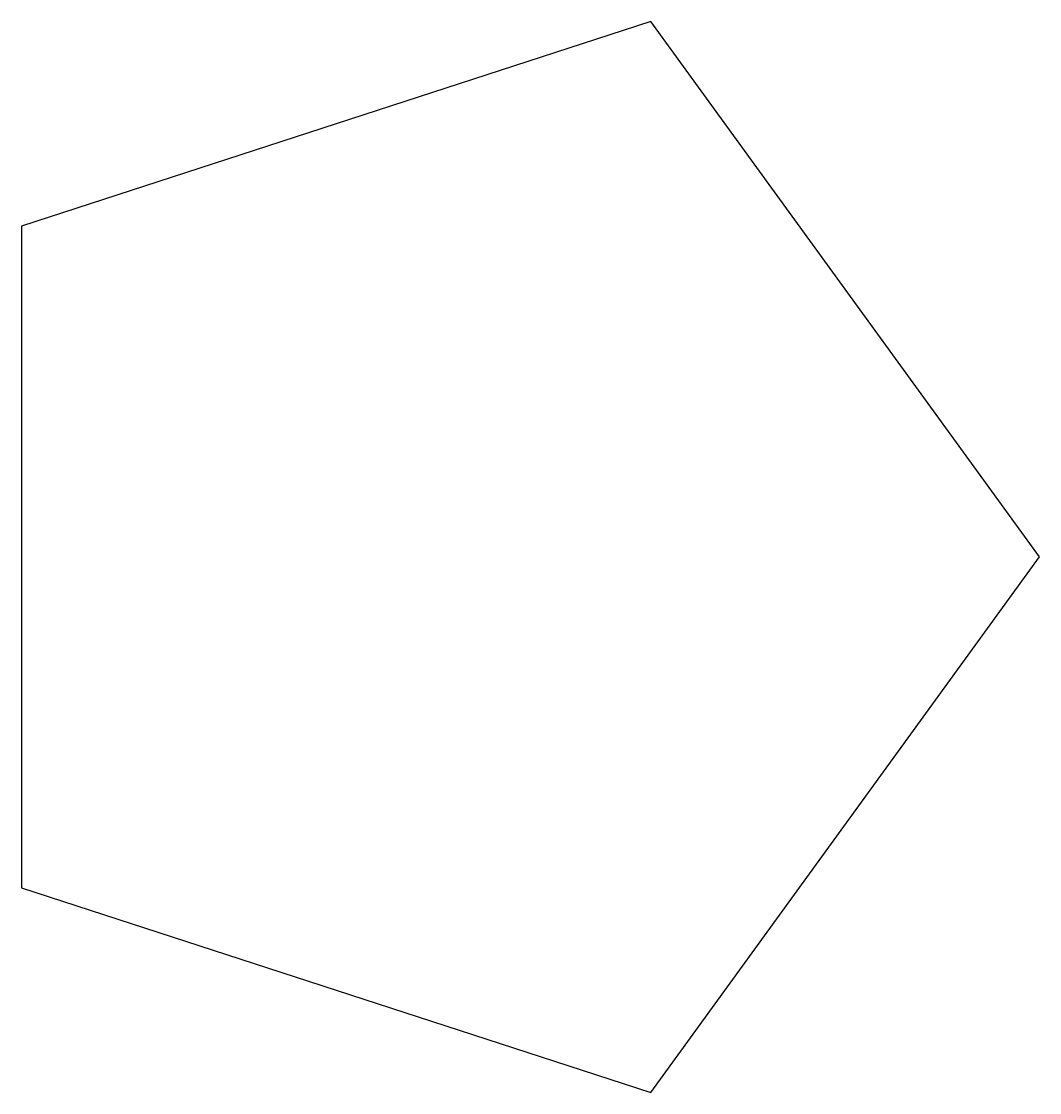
# Model space of a CAD drawing. Header units: millimetres. Extents: x -32.4 to 40, y -38 to 38.
import ezdxf

# ---------------------------------------------------------------- set-up
doc = ezdxf.new("R2010")
doc.units = ezdxf.units.MM

msp = doc.modelspace()

# ---------------------------------------------------------------- linework, layer by layer
for p, q in [((12.361, 38.042), (-32.361, 23.511)), ((40, 0), (12.361, 38.042)), ((-32.361, 23.511), (-32.361, -23.511)), ((12.361, -38.042), (40, 0)), ((-32.361, -23.511), (12.361, -38.042))]:
    msp.add_line(p, q)

doc.saveas('drawing.dxf')
